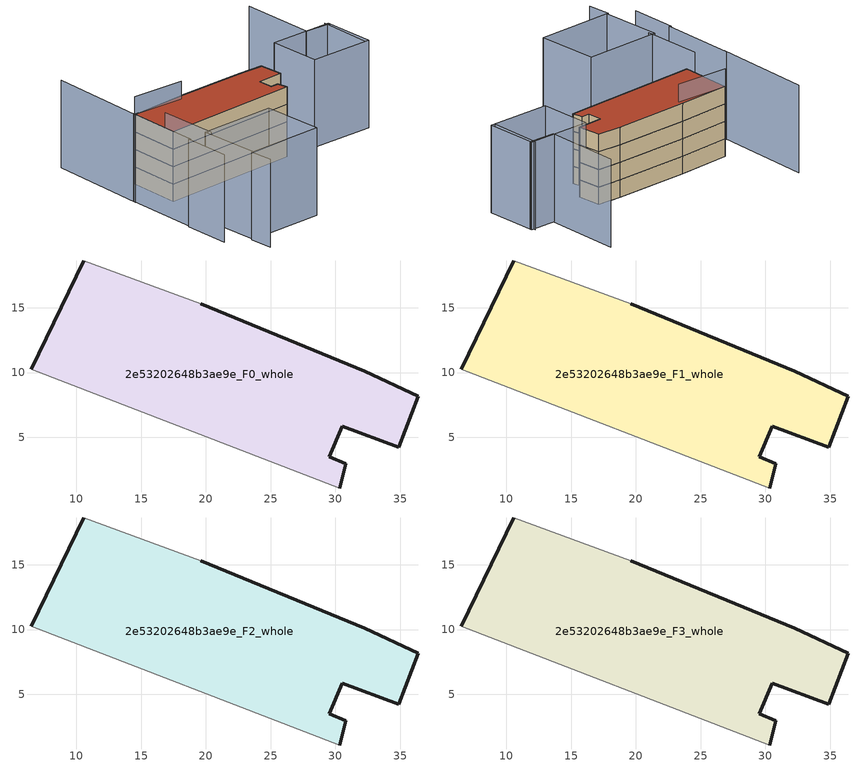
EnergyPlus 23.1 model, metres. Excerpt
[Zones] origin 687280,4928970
2e53202648b3ae9e_F0_whole
 floor ground (EU_floor_Construction): 34.9,4.21 36.4,8.18 32.28,10.12 19.61,15.33 10.56,18.62 6.53,10.25 30.32,1.08 30.81,2.95 29.52,3.5 30.54,5.86 z0
 wall outside (EU_wall_Construction): 19.61,15.33 32.28,10.12 36.4,8.18 34.9,4.21 30.54,5.86 29.52,3.5 30.81,2.95 30.32,1.08 / 6.53,10.25 10.56,18.62 z0:3
 wall adiabatic (EU_wall_Construction): 30.32,1.08 6.53,10.25 / 10.56,18.62 19.61,15.33 z0:3
2e53202648b3ae9e_F1_whole
 floor to 2e53202648b3ae9e_F0_whole (EU_floor_Construction): 34.9,4.21 36.4,8.18 32.27,10.12 19.61,15.33 10.55,18.62 6.52,10.25 30.32,1.08 30.81,2.95 29.51,3.5 30.53,5.86 z3
 wall outside (EU_wall_Construction): 19.61,15.33 32.28,10.12 36.4,8.18 34.9,4.21 30.54,5.86 29.52,3.5 30.81,2.95 30.32,1.08 / 6.53,10.25 10.56,18.62 z3:6
 wall adiabatic (EU_wall_Construction): 30.32,1.08 6.53,10.25 / 10.56,18.62 19.61,15.33 z3:6
2e53202648b3ae9e_F2_whole
 floor to 2e53202648b3ae9e_F1_whole (EU_floor_Construction): 34.9,4.21 36.4,8.18 32.27,10.12 19.61,15.33 10.55,18.62 6.52,10.25 30.32,1.08 30.81,2.95 29.51,3.5 30.53,5.86 z6
 wall outside (EU_wall_Construction): 19.61,15.33 32.28,10.12 36.4,8.18 34.9,4.21 30.54,5.86 29.52,3.5 30.81,2.95 30.32,1.08 / 6.53,10.25 10.56,18.62 z6:9
 wall adiabatic (EU_wall_Construction): 30.32,1.08 6.53,10.25 / 10.56,18.62 19.61,15.33 z6:9
2e53202648b3ae9e_F3_whole
 floor to 2e53202648b3ae9e_F2_whole (EU_floor_Construction): 34.9,4.21 36.4,8.18 32.27,10.12 19.61,15.33 10.55,18.62 6.52,10.25 30.32,1.08 30.81,2.95 29.51,3.5 30.53,5.86 z9
 wall outside (EU_wall_Construction): 19.61,15.33 32.28,10.12 36.4,8.18 34.9,4.21 30.54,5.86 29.52,3.5 30.81,2.95 30.32,1.08 / 6.53,10.25 10.56,18.62 z9:12
 wall adiabatic (EU_wall_Construction): 30.32,1.08 6.53,10.25 / 10.56,18.62 19.61,15.33 z9:12
 roof outside (EU_roof_Construction): 32.28,10.12 36.4,8.18 34.9,4.21 30.54,5.86 29.52,3.5 30.81,2.95 30.32,1.08 6.53,10.25 10.56,18.62 19.61,15.33 z12
shading: -4.02,-11.08 -2.55,-7.22 / 2.19,1.81 6.49,11.63 / 45.57,-5.59 49.67,3.1 / -1.78,3.96 -5.27,-3.68 / 49.9,2.37 45.52,4.41 / 45.52,4.41 51.3,16.82 / 4.17,16.01 -1.61,3.62 / 19.27,14.42 10.55,18.62 / 12.03,31.93 4,15.66 / 10.66,-12.63 -2.23,-7.34 / -2.23,-7.34 1.91,2.74 / 1.91,2.74 14.8,-2.55 / 14.8,-2.55 10.66,-12.63 / 46.27,-5.96 35.64,-1.32 / 35.64,-1.32 39.4,7.28 / 39.4,7.28 50.02,2.63 / 50.02,2.63 46.27,-5.96 z0:15
[Building]
EU S2 Campaign: North Axis=0; Terrain=City; Solar Distribution=FullExterior
[Site:Location]
Bologna: Latitude=44.5; Longitude=11.25; Time Zone=1; Elevation=37
[SizingPeriod:WeatherFileDays]
AnnualSizingPeriod: Begin Month=1; Begin Day of Month=1; End Month=12; End Day of Month=31; Day of Week for Start Day=Monday; Use Weather File Daylight Saving Period=No; Use Weather File Rain and Snow Indicators=No
[MATERIAL]
EU_InternalMass_Material: Roughness=MediumRough; Thickness=0.1; Conductivity=1; Density=1800; Specific Heat=900; Thermal Absorptance=0.9; Solar Absorptance=0.7; Visible Absorptance=0.7
[MATERIAL:NOMASS] Roughness=MediumRough; Thermal Absorptance=0.9; Solar Absorptance=0.7; Visible Absorptance=0.7
Name | Thermal Resistance
EU_wall_NoMass | 0.937881
EU_roof_NoMass | 0.548572
EU_floor_NoMass | 0.71348
[CONSTRUCTION]
EU_wall_Construction: EU_wall_NoMass
EU_roof_Construction: EU_roof_NoMass
EU_floor_Construction: EU_floor_NoMass
EU_InternalMass_Construction: EU_InternalMass_Material
[ZONE] Type=1; Multiplier=1; Ceiling Height=autocalculate; Floor Area=autocalculate; Part of Total Floor Area=Yes
Name | Volume
2e53202648b3ae9e_F0_whole | 728.959
2e53202648b3ae9e_F1_whole; 2e53202648b3ae9e_F2_whole; 2e53202648b3ae9e_F3_whole | 728.958
[INTERNALMASS] Construction=EU_InternalMass_Construction; Surface Area=242.986
Name | Zone or ZoneList
2e53202648b3ae9e_F0_whole_EU_InternalMass | 2e53202648b3ae9e_F0_whole
2e53202648b3ae9e_F1_whole_EU_InternalMass | 2e53202648b3ae9e_F1_whole
2e53202648b3ae9e_F2_whole_EU_InternalMass | 2e53202648b3ae9e_F2_whole
2e53202648b3ae9e_F3_whole_EU_InternalMass | 2e53202648b3ae9e_F3_whole
[OTHEREQUIPMENT] Fuel Type=Electricity; Design Level Calculation Method=Watts/Area; Power per Zone Floor Area=1; Fraction Latent=0; Fraction Radiant=0; Fraction Lost=0; Carbon Dioxide Generation Rate=0; EndUse Subcategory=EU_Step8_InternalGains
Name | Zone or ZoneList or Space or SpaceList | Schedule
EU_Step8_InternalGain_2e53202648b3ae9e_F0_whole_f000 | 2e53202648b3ae9e_F0_whole | EU_Step8_GainSchedule_2e53202648b3ae9e_F0_whole_f000
EU_Step8_InternalGain_2e53202648b3ae9e_F1_whole_f000 | 2e53202648b3ae9e_F1_whole | EU_Step8_GainSchedule_2e53202648b3ae9e_F1_whole_f000
EU_Step8_InternalGain_2e53202648b3ae9e_F2_whole_f000 | 2e53202648b3ae9e_F2_whole | EU_Step8_GainSchedule_2e53202648b3ae9e_F2_whole_f000
EU_Step8_InternalGain_2e53202648b3ae9e_F3_whole_f000 | 2e53202648b3ae9e_F3_whole | EU_Step8_GainSchedule_2e53202648b3ae9e_F3_whole_f000
[ZONEVENTILATION:DESIGNFLOWRATE] Schedule=EU_AlwaysOn; Design Flow Rate Calculation Method=AirChanges/Hour; Air Changes per Hour=0.687892; Ventilation Type=Natural; Fan Pressure Rise=0; Fan Total Efficiency=1; Constant Term Coefficient=1; Temperature Term Coefficient=0; Velocity Term Coefficient=0; Velocity Squared Term Coefficient=0; Minimum Indoor Temperature=-100; Maximum Indoor Temperature=100; Delta Temperature=-100; Minimum Outdoor Temperature=-100; Maximum Outdoor Temperature=100; Maximum Wind Speed=40
Name | Zone or ZoneList or Space or SpaceList
EU_ConstantAir_2e53202648b3ae9e_F0_whole | 2e53202648b3ae9e_F0_whole
EU_ConstantAir_2e53202648b3ae9e_F1_whole | 2e53202648b3ae9e_F1_whole
EU_ConstantAir_2e53202648b3ae9e_F2_whole | 2e53202648b3ae9e_F2_whole
EU_ConstantAir_2e53202648b3ae9e_F3_whole | 2e53202648b3ae9e_F3_whole
[HVACTEMPLATE:THERMOSTAT] Constant Heating Setpoint=20; Constant Cooling Setpoint=50
EU_HeatOnly_2e53202648b3ae9e_F0_whole; EU_HeatOnly_2e53202648b3ae9e_F1_whole; EU_HeatOnly_2e53202648b3ae9e_F2_whole; EU_HeatOnly_2e53202648b3ae9e_F3_whole
[HVACTEMPLATE:ZONE:IDEALLOADSAIRSYSTEM] System Availability Schedule=EU_AlwaysOn; Maximum Heating Supply Air Temperature=50; Minimum Cooling Supply Air Temperature=13; Maximum Heating Supply Air Humidity Ratio=0.0156; Minimum Cooling Supply Air Humidity Ratio=0.0077; Heating Limit=NoLimit; Cooling Limit=NoLimit; Heating Availability Schedule=EU_AlwaysOn; Cooling Availability Schedule=EU_CoolingOff; Dehumidification Control Type=ConstantSensibleHeatRatio; Cooling Sensible Heat Ratio=0.7; Dehumidification Setpoint=60; Humidification Control Type=None; Humidification Setpoint=30; Outdoor Air Method=None; Outdoor Air Flow Rate per Person=0.00944; Outdoor Air Flow Rate per Zone Floor Area=0; Outdoor Air Flow Rate per Zone=0; Demand Controlled Ventilation Type=None; Outdoor Air Economizer Type=NoEconomizer; Heat Recovery Type=None; Sensible Heat Recovery Effectiveness=0.7; Latent Heat Recovery Effectiveness=0.65
Name | Template Thermostat
2e53202648b3ae9e_F0_whole | EU_HeatOnly_2e53202648b3ae9e_F0_whole
2e53202648b3ae9e_F1_whole | EU_HeatOnly_2e53202648b3ae9e_F1_whole
2e53202648b3ae9e_F2_whole | EU_HeatOnly_2e53202648b3ae9e_F2_whole
2e53202648b3ae9e_F3_whole | EU_HeatOnly_2e53202648b3ae9e_F3_whole
[SIZING:ZONE] Zone Cooling Design Supply Air Temperature Input Method=SupplyAirTemperature; Zone Cooling Design Supply Air Temperature=13; Zone Heating Design Supply Air Temperature Input Method=SupplyAirTemperature; Zone Heating Design Supply Air Temperature=50; Zone Cooling Design Supply Air Humidity Ratio=0.008; Zone Heating Design Supply Air Humidity Ratio=0.008; Cooling Design Air Flow Method=DesignDay; Cooling Design Air Flow Rate=0; Cooling Minimum Air Flow per Zone Floor Area=0.000762; Cooling Minimum Air Flow=0; Cooling Minimum Air Flow Fraction=0.2; Heating Design Air Flow Method=DesignDay; Heating Design Air Flow Rate=0; Heating Maximum Air Flow per Zone Floor Area=0.002032; Heating Maximum Air Flow=0.141576; Heating Maximum Air Flow Fraction=0.3; Account for Dedicated Outdoor Air System=No; Dedicated Outdoor Air System Control Strategy=NeutralSupplyAir; Dedicated Outdoor Air Low Setpoint Temperature for Design=autosize; Dedicated Outdoor Air High Setpoint Temperature for Design=autosize; Zone Load Sizing Method=Sensible Load Only No Latent Load; Zone Latent Cooling Design Supply Air Humidity Ratio Input Method=HumidityRatioDifference; Zone Cooling Design Supply Air Humidity Ratio Difference=0.005; Zone Latent Heating Design Supply Air Humidity Ratio Input Method=HumidityRatioDifference; Zone Humidification Design Supply Air Humidity Ratio Difference=0.005
2e53202648b3ae9e_F0_whole; 2e53202648b3ae9e_F1_whole; 2e53202648b3ae9e_F2_whole; 2e53202648b3ae9e_F3_whole
[SCHEDULE:CONSTANT]
Name | Hourly Value
EU_AlwaysOn | 1
EU_CoolingOff | 0
[SCHEDULE:FILE] Column Number=1; Rows to Skip at Top=0; Number of Hours of Data=8760; Column Separator=Comma; Interpolate to Timestep=No; Minutes per Item=60; Adjust Schedule for Daylight Savings=Yes
Name | File
EU_Step8_GainSchedule_2e53202648b3ae9e_F0_whole_f000 | ../../schedules/2e53202648b3ae9e/2e53202648b3ae9e_F0_whole_f000_gain.csv
EU_Step8_GainSchedule_2e53202648b3ae9e_F1_whole_f000 | ../../schedules/2e53202648b3ae9e/2e53202648b3ae9e_F1_whole_f000_gain.csv
EU_Step8_GainSchedule_2e53202648b3ae9e_F2_whole_f000 | ../../schedules/2e53202648b3ae9e/2e53202648b3ae9e_F2_whole_f000_gain.csv
EU_Step8_GainSchedule_2e53202648b3ae9e_F3_whole_f000 | ../../schedules/2e53202648b3ae9e/2e53202648b3ae9e_F3_whole_f000_gain.csv
